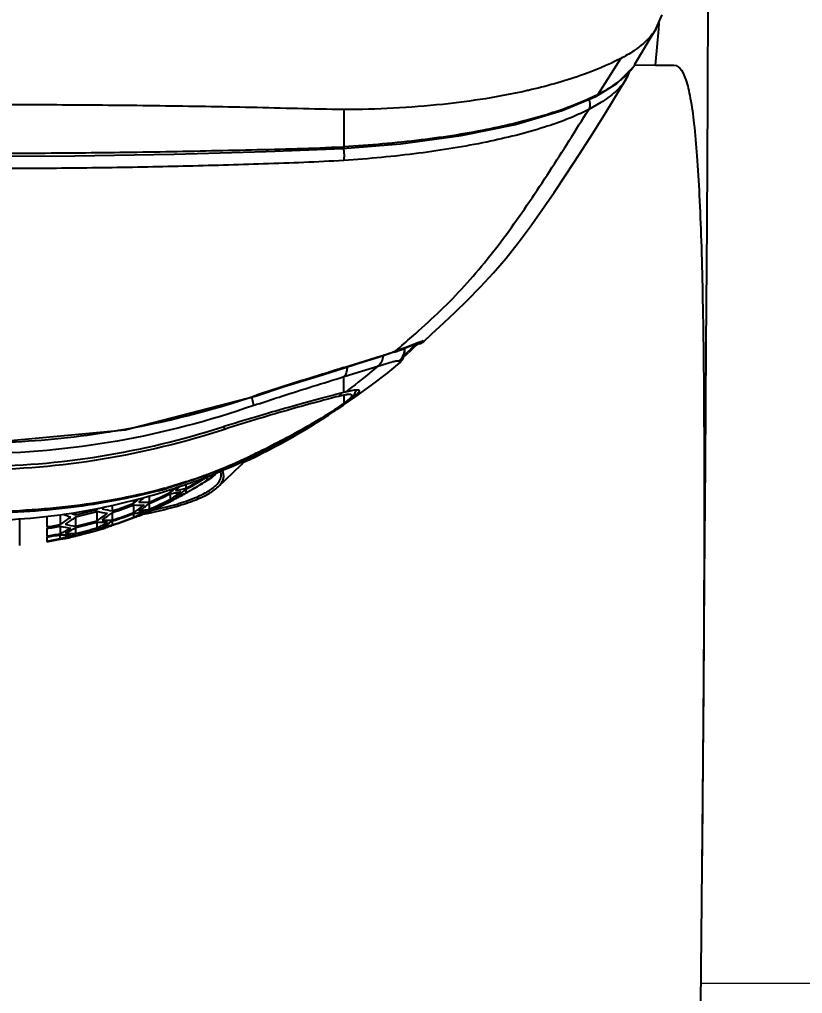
# Model space of a CAD drawing. Header units: millimetres. Extents: x 0 to 4679, y -4094 to -981.
# Drawn here: x 3109.45 to 3135.04, y -3033.3 to -3001.49 of the extents above; entities that cross this region are included whole.
import ezdxf

# ---------------------------------------------------------------- set-up
doc = ezdxf.new("R2010")
doc.units = ezdxf.units.MM
doc.layers.add('내부선 및 부속', color=4, linetype='Continuous')
doc.layers.add('치수선', color=7, linetype='Continuous')
doc.styles.add('____', font='')
doc.styles.add('맑은고딕_치수', font='malgun.ttf', dxfattribs={"height": 25})
doc.styles.get('____').set_extended_font_data('굴림')
doc.dimstyles.new('MSADIM', dxfattribs={"dimtxt": 33, "dimasz": 17, "dimexe": 10, "dimexo": 7.5, "dimgap": 10, "dimtad": 0, "dimtih": 1, "dimtoh": 1, "dimdec": 0, "dimzin": 1, "dimdsep": 46, "dimtxsty": '____', "dimcen": 11.25, "dimadec": 0, "dimazin": 0, "dimtfac": 1, "dimtdec": 0, "dimtix": 1, "dimtmove": 0, "dimatfit": 3, "dimfxl": 1, "dimtolj": 1, "dimtzin": 1, "dimarcsym": 0})
doc.dimstyles.new('계림치수_맑은고딕', dxfattribs={"dimtxt": 25, "dimasz": 20, "dimexe": 20, "dimexo": 0.0625, "dimgap": 10, "dimtad": 1, "dimdec": 0, "dimzin": 0, "dimdsep": 46, "dimtxsty": '맑은고딕_치수', "dimcen": 0.09, "dimadec": 0, "dimazin": 0, "dimtfac": 1, "dimtdec": 0, "dimtofl": 0, "dimtmove": 0, "dimatfit": 3, "dimfxl": 1, "dimtolj": 1, "dimtzin": 0, "dimarcsym": 0})

# ---------------------------------------------------------------- blocks, each defined once
blk = doc.blocks.new('*D9')
at = {"layer": '치수선', "color": 0, "lineweight": -2, "transparency": 16777216}
for p, q in [((2998.042, -3082.963), (2998.042, -2899.272)), ((3218.042, -3082.963), (3218.042, -2899.272)), ((3015.042, -2909.272), (3201.042, -2909.272))]:
    blk.add_line(p, q, dxfattribs=at)
at = {"layer": '치수선', "color": 0, "transparency": 16777216}
for points in [[(3015.042, -2906.438), (3015.042, -2912.105), (2998.042, -2909.272)], [(3201.042, -2906.438), (3201.042, -2912.105), (3218.042, -2909.272)]]:
    blk.add_solid(points, dxfattribs=at)
at = {"layer": '치수선', "color": 0, "transparency": 16777216, "insert": (3108.042, -2886.455), "char_height": 25, "attachment_point": 5, "style": '____'}
blk.add_mtext('\\A1;220', dxfattribs=at)
blk = doc.blocks.new('*D32')
at = {"layer": '치수선', "color": 0, "lineweight": -2, "transparency": 16777216}
for p, q in [((2757.987, -3028.022), (2757.987, -2821.2)), ((3458.042, -3028.022), (3458.042, -2821.2)), ((2777.987, -2841.2), (3438.042, -2841.2))]:
    blk.add_line(p, q, dxfattribs=at)
at = {"layer": '치수선', "color": 0, "transparency": 16777216}
for points in [[(2777.987, -2837.866), (2777.987, -2844.533), (2757.987, -2841.2)], [(3438.042, -2837.866), (3438.042, -2844.533), (3458.042, -2841.2)]]:
    blk.add_solid(points, dxfattribs=at)
at = {"layer": '치수선', "color": 0, "transparency": 16777216, "insert": (3108.014, -2818.283), "char_height": 25, "attachment_point": 5, "style": '맑은고딕_치수'}
blk.add_mtext('\\A1;700', dxfattribs=at)

msp = doc.modelspace()

# ---------------------------------------------------------------- linework, layer by layer
at = {"layer": '내부선 및 부속', "linetype": 'Continuous'}
for p, q in [((3131.946, -3004.018), (3131.967, -2999.774)), ((3130.253, -3001.798), (3130.456, -3001.336)), ((3130.349, -3001.591), (3130.332, -3001.801)), ((3130.067, -3002.11), (3130.256, -3001.794)), ((3130.332, -3001.801), (3130.232, -3002.977)), ((3129.76, -3002.624), (3130.067, -3002.11)), ((3129.567, -3002.948), (3129.76, -3002.624)), ((3128.369, -3003.928), (3129.105, -3002.761)), ((3129.538, -3002.973), (3130.234, -3002.977)), ((3129.557, -3002.965), (3129.567, -3002.948)), ((3130.521, -3002.979), (3130.835, -3002.981)), ((3128.97, -3003.574), (3129.485, -3003.065)), ((3129.242, -3003.483), (3129.335, -3003.306)), ((3129.379, -3003.198), (3129.299, -3003.395)), ((3129.335, -3003.306), (3129.383, -3003.166)), ((3128.286, -3003.998), (3128.97, -3003.574)), ((3129.055, -3003.804), (3129.273, -3003.442)), ((3129.273, -3003.442), (3129.246, -3003.485)), ((3126.082, -3003.801), (3126.059, -3003.806)), ((3127.191, -3004.463), (3128.287, -3003.999)), ((3128.287, -3003.998), (3128.286, -3003.998)), ((3128.367, -3003.926), (3128.309, -3003.984)), ((3128.612, -3004.526), (3129.055, -3003.804)), ((3128.449, -3004.202), (3128.055, -3004.426)), ((3131.922, -3008.155), (3131.946, -3004.018)), ((3120.053, -3004.427), (3120.053, -3005.641)), ((3125.662, -3004.912), (3127.191, -3004.463)), ((3128.174, -3005.224), (3128.612, -3004.526)), ((3123.883, -3005.274), (3125.662, -3004.912)), ((3121.904, -3005.543), (3123.883, -3005.274)), ((3127.745, -3005.893), (3128.174, -3005.224)), ((3120.019, -3005.699), (3121.904, -3005.543)), ((3111.266, -3005.938), (3114.504, -3005.884)), ((3114.504, -3005.884), (3117.517, -3005.802)), ((3117.517, -3005.802), (3120.019, -3005.699)), ((3120.017, -3005.643), (3120.053, -3005.641)), ((3127.328, -3006.532), (3127.745, -3005.893)), ((3108.041, -3005.956), (3111.266, -3005.938)), ((3126.923, -3007.138), (3127.328, -3006.532)), ((3126.528, -3007.712), (3126.923, -3007.138)), ((3126.14, -3008.258), (3126.528, -3007.712)), ((3125.751, -3008.78), (3126.14, -3008.258)), ((3131.897, -3012.15), (3131.922, -3008.155)), ((3125.353, -3009.281), (3125.751, -3008.78)), ((3124.943, -3009.761), (3125.353, -3009.281)), ((3124.52, -3010.215), (3124.943, -3009.761)), ((3124.09, -3010.648), (3124.52, -3010.215)), ((3123.686, -3011.042), (3124.09, -3010.648)), ((3123.315, -3011.396), (3123.686, -3011.042)), ((3122.932, -3011.754), (3123.315, -3011.396)), ((3122.278, -3011.846), (3122.4, -3011.737)), ((3122.664, -3012.002), (3122.932, -3011.754)), ((3121.692, -3012.346), (3121.945, -3012.269)), ((3121.748, -3012.311), (3122.024, -3012.21)), ((3121.839, -3012.29), (3121.972, -3012.24)), ((3121.945, -3012.269), (3122.039, -3012.254)), ((3121.972, -3012.24), (3122.09, -3012.196)), ((3122.024, -3012.21), (3122.054, -3012.199)), ((3122.041, -3012.256), (3122.041, -3012.214)), ((3122.044, -3012.254), (3122.045, -3012.241)), ((3122.045, -3012.241), (3122.046, -3012.233)), ((3122.046, -3012.212), (3122.046, -3012.223)), ((3122.046, -3012.216), (3122.046, -3012.223)), ((3122.046, -3012.29), (3122.046, -3012.237)), ((3122.054, -3012.199), (3122.249, -3012.124)), ((3122.09, -3012.196), (3122.28, -3012.124)), ((3122.28, -3012.124), (3122.353, -3012.096)), ((3122.353, -3012.096), (3122.411, -3012.075)), ((3122.402, -3012.079), (3122.428, -3012.084)), ((3122.411, -3012.075), (3122.454, -3012.061)), ((3122.428, -3012.084), (3122.496, -3012.082)), ((3122.454, -3012.061), (3122.48, -3012.053)), ((3122.48, -3012.053), (3122.484, -3012.051)), ((3122.496, -3012.082), (3122.559, -3012.067)), ((3122.559, -3012.067), (3122.615, -3012.039)), ((3122.615, -3012.039), (3122.663, -3012.002)), ((3122.649, -3011.985), (3122.664, -3012.002)), ((3122.664, -3012.002), (3122.664, -3012.002)), ((3131.87, -3016.005), (3131.897, -3012.15)), ((3120.053, -3012.852), (3121.27, -3012.475)), ((3120.512, -3012.722), (3121.222, -3012.501)), ((3121.222, -3012.501), (3121.688, -3012.345)), ((3121.688, -3012.344), (3121.839, -3012.29)), ((3121.688, -3012.345), (3121.748, -3012.312)), ((3121.688, -3012.345), (3121.688, -3012.345)), ((3121.878, -3012.7), (3121.964, -3012.6)), ((3121.964, -3012.6), (3122.023, -3012.474)), ((3122.023, -3012.474), (3122.046, -3012.328)), ((3122.046, -3012.328), (3122.046, -3012.29)), ((3122.192, -3012.339), (3122.167, -3012.362)), ((3119.211, -3013.131), (3120.012, -3012.88)), ((3120.053, -3012.854), (3120.011, -3012.867)), ((3120.012, -3012.879), (3120.512, -3012.722)), ((3120.012, -3012.88), (3120.053, -3012.854)), ((3120.012, -3012.88), (3120.012, -3012.88)), ((3120.094, -3013.138), (3121.167, -3012.807)), ((3121.489, -3013.024), (3121.878, -3012.7)), ((3118.07, -3013.486), (3119.211, -3013.131)), ((3120.053, -3013.15), (3120.094, -3013.138)), ((3120.053, -3013.659), (3120.053, -3013.151)), ((3120.961, -3013.433), (3121.489, -3013.024)), ((3117.194, -3013.772), (3118.07, -3013.486)), ((3120.449, -3013.8), (3120.961, -3013.433)), ((3112.905, -3014.884), (3117.195, -3013.773)), ((3117.115, -3014.092), (3117.041, -3013.814)), ((3117.195, -3013.773), (3117.196, -3013.756)), ((3120.053, -3013.756), (3119.874, -3013.795)), ((3120.063, -3013.657), (3120.053, -3013.659)), ((3120.053, -3013.755), (3120.053, -3013.871)), ((3120.053, -3013.871), (3120.053, -3014.024)), ((3120.06, -3014.058), (3120.449, -3013.8)), ((3120.081, -3013.653), (3120.063, -3013.657)), ((3120.119, -3013.643), (3120.081, -3013.653)), ((3120.119, -3013.643), (3120.403, -3013.586)), ((3120.18, -3013.931), (3120.259, -3013.866)), ((3120.259, -3013.866), (3120.323, -3013.807)), ((3120.323, -3013.807), (3120.378, -3013.747)), ((3120.378, -3013.747), (3120.425, -3013.678)), ((3120.425, -3013.678), (3120.462, -3013.581)), ((3119.757, -3014.225), (3119.868, -3014.153)), ((3119.77, -3014.246), (3119.882, -3014.176)), ((3119.83, -3014.216), (3120.018, -3014.089)), ((3119.855, -3014.161), (3119.868, -3014.153)), ((3119.866, -3014.154), (3119.855, -3014.161)), ((3119.866, -3014.154), (3119.971, -3014.083)), ((3119.882, -3014.176), (3119.967, -3014.122)), ((3119.967, -3014.122), (3120.053, -3014.066)), ((3119.971, -3014.083), (3120.084, -3014.003)), ((3120.053, -3014.046), (3120.046, -3014.051)), ((3120.053, -3014.025), (3120.053, -3014.046)), ((3120.053, -3014.047), (3120.053, -3014.063)), ((3120.084, -3014.003), (3120.18, -3013.931)), ((3119.735, -3014.28), (3119.83, -3014.216)), ((3116.132, -3014.777), (3116.153, -3014.872)), ((3108.135, -3015.328), (3112.905, -3014.884)), ((3115.942, -3016.75), (3116.693, -3016.032)), ((3116.693, -3016.032), (3116.829, -3015.882)), ((3131.842, -3019.734), (3131.87, -3016.005)), ((3115.586, -3016.532), (3115.586, -3016.422)), ((3115.746, -3016.357), (3115.757, -3016.352)), ((3115.76, -3016.423), (3115.77, -3016.416)), ((3115.847, -3016.351), (3115.77, -3016.416)), ((3115.912, -3016.285), (3115.847, -3016.351)), ((3115.909, -3016.28), (3115.921, -3016.274)), ((3116.104, -3016.267), (3116.083, -3016.218)), ((3114.924, -3016.574), (3114.263, -3016.776)), ((3114.897, -3016.795), (3114.897, -3016.657)), ((3115.751, -3016.43), (3115.76, -3016.423)), ((3113.697, -3017.248), (3113.697, -3017.036)), ((3114.263, -3016.776), (3114.254, -3016.779)), ((3114.254, -3016.78), (3114.263, -3016.776)), ((3114.254, -3016.78), (3114.264, -3016.777)), ((3114.386, -3016.972), (3114.395, -3016.971)), ((3114.388, -3016.929), (3114.388, -3016.836)), ((3114.388, -3017.154), (3114.388, -3016.972)), ((3114.724, -3017.017), (3114.72, -3017.019)), ((3114.895, -3016.941), (3114.895, -3016.826)), ((3114.897, -3016.826), (3114.91, -3016.819)), ((3112.497, -3017.532), (3112.497, -3017.346)), ((3113.188, -3017.286), (3113.188, -3017.182)), ((3113.188, -3017.588), (3113.188, -3017.34)), ((3113.695, -3017.291), (3113.713, -3017.284)), ((3113.697, -3017.475), (3113.697, -3017.291)), ((3114.386, -3017.225), (3114.386, -3017.174)), ((3114.388, -3017.174), (3114.394, -3017.172)), ((3114.557, -3017.111), (3114.562, -3017.109)), ((3110.788, -3017.977), (3110.788, -3017.649)), ((3111.297, -3017.665), (3111.297, -3017.584)), ((3111.988, -3017.857), (3111.988, -3017.548)), ((3112.497, -3017.834), (3112.497, -3017.586)), ((3113.186, -3017.743), (3113.186, -3017.62)), ((3113.354, -3017.694), (3113.363, -3017.691)), ((3113.534, -3017.632), (3113.55, -3017.629)), ((3113.695, -3017.551), (3113.682, -3017.557)), ((3113.695, -3017.551), (3113.695, -3017.496)), ((3113.718, -3017.541), (3113.695, -3017.551)), ((3113.697, -3017.496), (3113.705, -3017.492)), ((3113.701, -3017.599), (3113.715, -3017.596)), ((3113.715, -3017.596), (3113.729, -3017.593)), ((3109.451, -3017.789), (3109.451, -3018.668)), ((3110.341, -3017.699), (3110.341, -3018.057)), ((3111.297, -3018.036), (3111.297, -3017.728)), ((3111.988, -3018.087), (3111.988, -3017.9)), ((3112.495, -3017.991), (3112.495, -3017.866)), ((3112.497, -3017.866), (3112.507, -3017.863)), ((3110.341, -3018.109), (3110.341, -3018.358)), ((3110.786, -3018.44), (3110.786, -3018.311)), ((3110.788, -3018.279), (3110.788, -3018.03)), ((3111.295, -3018.079), (3111.307, -3018.077)), ((3111.295, -3018.356), (3111.295, -3018.289)), ((3111.297, -3018.268), (3111.297, -3018.079)), ((3111.297, -3018.289), (3111.302, -3018.288)), ((3111.986, -3018.174), (3111.986, -3018.108)), ((3112.159, -3018.116), (3112.153, -3018.119)), ((3112.154, -3018.124), (3112.173, -3018.118)), ((3112.174, -3018.111), (3112.159, -3018.116)), ((3112.324, -3018.068), (3112.337, -3018.063)), ((3110.341, -3018.39), (3110.341, -3018.52)), ((3110.341, -3018.391), (3110.347, -3018.39)), ((3110.341, -3018.532), (3110.341, -3018.55)), ((3110.786, -3018.458), (3110.786, -3018.452)), ((3110.959, -3018.383), (3110.942, -3018.389)), ((3110.953, -3018.429), (3110.959, -3018.428)), ((3110.959, -3018.431), (3110.953, -3018.432)), ((3111.132, -3018.395), (3111.103, -3018.402)), ((3111.131, -3018.388), (3111.123, -3018.389)), ((3111.124, -3018.397), (3111.132, -3018.395)), ((3111.313, -3018.352), (3111.295, -3018.356)), ((3131.812, -3023.348), (3131.842, -3019.734)), ((3131.782, -3026.861), (3131.812, -3023.348)), ((3131.75, -3030.286), (3131.782, -3026.861)), ((3131.717, -3033.628), (3131.75, -3030.286))]:
    msp.add_line(p, q, dxfattribs=at)
at = {"layer": '내부선 및 부속', "linetype": 'Continuous', "lineweight": 18}
msp.add_line((3408.042, -3032.963), (3131.724, -3032.963), dxfattribs=at)
at = {"layer": '내부선 및 부속', "linetype": 'Continuous'}
for centre, radius, start, end in [((3131.288, -2877.834), 125.148, 269.51744, 269.64878), ((3127.18, -3001.07), 3.066, 308.7021, 310.4737), ((3128.321, -3002.892), 1.099, 329.9942, 332.745), ((3125.36, -2998.134), 6.528, 296.6339, 297.4434), ((3128.182, -3003.799), 0.224, 297.7802, 304.5725), ((3083.277, -2968.068), 58.631, 311.00707, 311.69694), ((3121.564, -3012.244), 0.482, 350.1491, 358.6121), ((3113.655, -3003.685), 12.125, 314.7057, 316.359), ((3108.047, -2996.963), 20.893, 312.6144, 313.5346), ((3108.037, -2996.953), 20.907, 313.5345, 313.7369), ((3116.288, -2997.065), 16.195, 287.9168, 289.4858), ((3116.867, -2998.724), 14.438, 289.5127, 289.7573), ((3112.512, -3002.536), 13.745, 313.9441, 314.303), ((3108.065, -2996.983), 20.866, 312.097, 312.332), ((3112.704, -3002.733), 13.471, 314.3032, 314.5606), ((3108.06, -2996.978), 20.873, 312.332, 312.518), ((3112.851, -3002.882), 13.261, 314.5608, 314.7375), ((3119.543, -3012.84), 0.625, 354.9963, 1.4051), ((3107.621, -2985.535), 29.802, 279.7876, 288.7412), ((3108.041, -2996.962), 20.897, 294.7027, 304.5993), ((3131.339, -3055.192), 43.492, 108.8545, 109.0889), ((3114.583, -3006.378), 9.4, 303.4581, 304.1103), ((3112.166, -3002.369), 14.091, 302.6936, 303.234), ((3115.58, -3007.848), 7.624, 304.2198, 304.7555), ((3113.663, -3004.643), 11.368, 303.2062, 304.158), ((3116.584, -3009.293), 5.864, 304.7468, 306.0309), ((3117.447, -3010.488), 4.391, 306.0978, 306.4063), ((3116.144, -3008.272), 6.974, 304.0863, 305.1839), ((3107.514, -2995.934), 22.042, 294.8849, 303.0255), ((3108.049, -2996.778), 21.044, 301.8626, 303.7691), ((3109.071, -2998.165), 19.323, 303.493, 303.6498), ((3107.82, -2986.605), 28.713, 278.9628, 279.7584), ((3108.057, -2996.495), 21.224, 293.1948, 294.8797), ((3108.106, -2996.615), 21.095, 292.2823, 293.1995), ((3107.589, -2995.772), 22.136, 287.604, 292.3411), ((3108.122, -3004.418), 14.11, 298.6968, 301.7947), ((3108.122, -3004.462), 14.098, 298.782, 301.9737), ((3108.969, -2998.815), 18.732, 289.6725, 290.9184), ((3114.427, -3013.357), 3.277, 290.7487, 293.7289), ((3112.26, -3011.81), 5.776, 305.8139, 309.2124), ((3108.405, -2997.346), 20.305, 290.9255, 292.2838), ((3114.377, -3013.244), 3.401, 293.9367, 296.7797), ((3109.875, -3011.507), 7.113, 311.0946, 312.7863), ((3109.6, -3000.569), 16.867, 288.3994, 289.6628), ((3108.124, -3004.719), 13.972, 299.2258, 302.2781), ((3108.125, -3004.764), 13.94, 299.3143, 302.3682), ((3112.504, -3012.141), 5.365, 305.0636, 305.7685), ((3113.631, -3013.245), 3.83, 300.7178, 302.3913), ((3114.763, -3015.108), 1.651, 303.8494, 305.4659), ((3114.862, -3015.246), 1.481, 305.4646, 307.2023), ((3113.81, -3013.196), 3.771, 300.9694, 301.0937), ((3108.086, -3004.203), 14.2, 293.2734, 295.5487), ((3108.088, -3004.25), 14.196, 293.3429, 296.3376), ((3110.405, -3003.488), 13.862, 285.0103, 286.1177), ((3107.703, -2996.128), 21.762, 286.8734, 287.2598), ((3107.672, -2996.028), 21.866, 287.2597, 287.6008), ((3109.544, -2999.711), 17.706, 285.228, 285.4261), ((3108.095, -3004.222), 14.179, 295.5491, 296.3463), ((3109.71, -3011.552), 7.126, 311.0213, 312.3152), ((3111.211, -3012.497), 5.637, 304.3005, 306.0694), ((3113.922, -3013.878), 3.129, 278.7001, 281.905), ((3109.566, -3011.392), 7.342, 312.3109, 312.7364), ((3111.098, -3012.341), 5.831, 306.0622, 306.5275), ((3114.082, -3013.796), 3.108, 278.6695, 281.8626), ((3111.368, -3012.42), 5.645, 304.318, 306.5682), ((3113.453, -3013.912), 3.355, 289.0895, 292.1739), ((3113.251, -3013.882), 3.483, 292.1075, 295.1618), ((3113.915, -3013.844), 3.163, 281.9071, 284.9796), ((3110.942, -3012.133), 6.09, 306.5422, 308.4897), ((3112.212, -3012.87), 4.867, 300.4434, 301.1842), ((3112.53, -3013.059), 4.553, 298.2043, 298.9894), ((3114.075, -3013.761), 3.144, 281.8655, 285.1626), ((3113.409, -3013.804), 3.472, 292.2635, 295.3439), ((3111.217, -3012.213), 5.902, 306.5497, 306.8735), ((3112.452, -3012.919), 4.713, 298.9937, 301.2536), ((3111.103, -3012.063), 6.09, 306.8805, 308.533), ((3108.115, -3004.702), 13.992, 298.986, 299.2263), ((3108.115, -3004.746), 13.96, 299.0656, 299.3148), ((3108.065, -3004.048), 14.244, 288.1205, 291.0705), ((3108.065, -3004.006), 14.234, 288.1415, 291.0942), ((3113.351, -3014.105), 3.239, 267.0774, 273.2065), ((3108.504, -3011.782), 7.228, 310.3954, 311.554), ((3108.353, -3011.611), 7.455, 311.5515, 312.2036), ((3108.639, -3011.72), 7.264, 310.4354, 312.3959), ((3113.512, -3014.033), 3.22, 267.1228, 273.2869), ((3109.71, -3012.415), 6.234, 305.8206, 307.8172), ((3109.873, -3012.374), 6.228, 306.3925, 307.8599), ((3108.088, -3004.501), 14.134, 293.3791, 296.4676), ((3108.088, -3004.545), 14.113, 293.4499, 296.5098), ((3108.09, -3004.804), 13.926, 293.8375, 296.8808), ((3112.457, -3013.318), 4.357, 296.2774, 296.5961), ((3113.294, -3013.987), 3.37, 289.0568, 292.0129), ((3112.437, -3013.279), 4.401, 296.5964, 297.1052), ((3112.376, -3013.161), 4.534, 297.1122, 299.0154), ((3112.281, -3012.989), 4.73, 299.0125, 300.4466), ((3112.376, -3013.737), 4.186, 248.8494, 252.7134), ((3112.514, -3013.755), 4.095, 250.2374, 252.7034), ((3108.051, -3003.859), 14.243, 283.165, 286.0372), ((3108.051, -3003.818), 14.222, 283.1918, 286.0687), ((3112.812, -3014.033), 3.611, 256.7743, 262.3639), ((3107.33, -3011.933), 7.247, 309.9981, 310.6231), ((3108.505, -3012.602), 6.304, 304.8862, 307.3797), ((3107.484, -3011.909), 7.258, 310.0092, 310.8711), ((3112.967, -3014.009), 3.554, 256.7251, 262.4037), ((3108.874, -3012.867), 5.948, 303.4284, 306.0873), ((3108.634, -3012.535), 6.358, 306.066, 307.3908), ((3108.065, -3004.297), 14.244, 288.1278, 291.078), ((3108.065, -3004.34), 14.234, 288.1831, 291.0942), ((3109.97, -3012.775), 5.79, 303.7682, 305.3571), ((3112.141, -3014.48), 3.435, 287.7464, 290.6911), ((3112.775, -3014.43), 3.216, 277.4612, 280.5107), ((3111.122, -3013.512), 4.707, 296.7008, 298.1152), ((3109.867, -3012.629), 5.968, 305.3514, 305.8054), ((3111.077, -3013.427), 4.804, 298.1113, 298.3639), ((3110.139, -3012.742), 5.774, 303.7902, 305.8574), ((3112.929, -3014.341), 3.227, 277.5143, 280.5638), ((3111.322, -3013.521), 4.629, 295.982, 298.3948), ((3112.306, -3014.434), 3.412, 287.8211, 289.9297), ((3111.053, -3013.383), 4.854, 298.3644, 298.9316), ((3112.77, -3014.405), 3.241, 280.513, 283.5975), ((3112.111, -3014.401), 3.52, 290.8314, 292.7397), ((3110.982, -3013.255), 5, 298.9375, 300.6655), ((3112.29, -3014.39), 3.459, 289.9274, 290.9179), ((3110.453, -3001.703), 16.224, 280.7981, 280.9475), ((3112.924, -3014.316), 3.253, 280.5663, 283.7509), ((3109.988, -3012.529), 6.035, 305.8425, 306.3876), ((3111.239, -3013.363), 4.808, 298.3775, 298.6842), ((3112.281, -3014.367), 3.484, 290.9174, 291.4286), ((3111.168, -3013.235), 4.954, 298.6927, 300.6938), ((3110.585, -3002.379), 15.536, 281.0026, 281.5708), ((3112.262, -3014.318), 3.536, 291.433, 293.6736), ((3108.044, -3003.93), 14.313, 279.2347, 281.0497), ((3107.515, -3012.982), 5.972, 303.228, 304.5487), ((3107.286, -3012.652), 6.374, 304.5698, 307.124), ((3107.642, -3012.918), 6.041, 303.2154, 305.93), ((3111.8, -3014.41), 3.661, 256.5809, 262.0973), ((3107.404, -3012.585), 6.449, 305.9069, 307.111), ((3108.051, -3004.105), 14.304, 283.115, 285.9742), ((3108.051, -3004.148), 14.304, 283.1556, 285.967), ((3112.187, -3014.554), 3.352, 266.559, 272.481), ((3108.737, -3012.932), 5.901, 303.4239, 304.867), ((3109.84, -3013.662), 4.919, 297.772, 298.1407), ((3112.35, -3014.498), 3.34, 266.5717, 272.5159), ((3110.068, -3013.738), 4.79, 295.7762, 298.0917), ((3109.749, -3013.495), 5.11, 298.1565, 300.3734), ((3109.982, -3013.574), 4.974, 298.0761, 298.5021), ((3111.762, -3014.767), 3.306, 279.8407, 282.8066), ((3110.93, -3014.159), 4.15, 289.8207, 292.1838), ((3109.912, -3013.447), 5.119, 298.5088, 300.323), ((3108.065, -3004.594), 14.11, 288.2966, 291.2783), ((3108.065, -3004.638), 14.079, 288.3464, 291.3359), ((3111.176, -3013.619), 4.588, 295.9806, 296.6977), ((3108.044, -3003.972), 14.324, 279.228, 281.0345), ((3108.044, -3004.22), 14.324, 279.228, 281.0416), ((3108.045, -3004.264), 14.313, 279.2567, 281.0497), ((3111.644, -3014.419), 3.712, 256.6389, 262.0795), ((3108.665, -3013.877), 4.886, 295.748, 297.5338), ((3111.014, -3014.919), 3.4, 266.1889, 271.9992), ((3108.604, -3013.758), 5.02, 297.5279, 297.9918), ((3108.835, -3013.87), 4.875, 295.7145, 297.9854), ((3111.175, -3014.852), 3.418, 266.2427, 272.0509), ((3109.51, -3014.335), 4.3, 289.697, 292.1695), ((3108.51, -3013.586), 5.216, 298.0066, 300.1747), ((3108.747, -3013.701), 5.066, 297.9707, 298.4974), ((3109.679, -3014.313), 4.293, 289.9518, 292.1341), ((3108.678, -3013.575), 5.209, 298.5028, 300.1575), ((3108.051, -3004.399), 14.243, 283.1721, 286.0444), ((3108.051, -3004.443), 14.222, 283.213, 286.0687), ((3108.052, -3004.7), 14.036, 283.4345, 286.2787), ((3110.847, -3014.454), 3.89, 287.0225, 287.3438), ((3109.902, -3013.782), 4.784, 295.8448, 297.7792), ((3111.603, -3014.837), 3.295, 276.7605, 279.6547), ((3110.821, -3014.37), 3.978, 287.351, 289.5642), ((3111.766, -3014.788), 3.286, 276.7237, 279.7716), ((3111.142, -3014.836), 3.441, 287.1191, 287.4452), ((3111.599, -3014.817), 3.315, 279.744, 282.7727), ((3110.995, -3014.34), 3.957, 287.3124, 289.6182), ((3110.753, -3014.184), 4.176, 289.8792, 292.2138), ((3108.045, -3004.517), 14.19, 279.3143, 281.1383), ((3108.045, -3004.561), 14.159, 279.335, 281.1704), ((3108.046, -3004.825), 13.905, 279.5015, 281.3642), ((3109.579, -3014.529), 4.093, 287.1472, 289.4518), ((3110.417, -3015.132), 3.341, 276.3648, 279.2219), ((3110.33, -3014.964), 3.523, 277.4744, 280.1875), ((3109.75, -3014.51), 4.084, 287.0948, 289.6585), ((3110.582, -3015.097), 3.336, 276.3408, 279.3229), ((3110.415, -3015.117), 3.356, 279.3361, 281.8232), ((3110.311, -3014.855), 3.633, 280.283, 282.5871), ((3110.412, -3015.103), 3.369, 281.8221, 282.1886), ((3109.715, -3014.409), 4.19, 289.6491, 289.944), ((3110.579, -3015.079), 3.354, 279.4709, 282.3265)]:
    msp.add_arc(centre, radius, start, end, dxfattribs=at)
for points, knots in [([(3130.256, -3001.795), (3130.221, -3001.852), (3130.05, -3002.097), (3129.823, -3002.298), (3129.636, -3002.434)], [0, 0, 0, 0, 0.225322, 1, 1, 1, 1]), ([(3129.636, -3002.434), (3129.596, -3002.463), (3129.426, -3002.582), (3129.246, -3002.687), (3129.105, -3002.761)], [0, 0, 0, 0, 0.235269, 1, 1, 1, 1]), ([(3129.105, -3002.761), (3128.68, -3002.982), (3127.687, -3003.385), (3126.656, -3003.67), (3126.082, -3003.801)], [0, 0, 0, 0, 0.448622, 1, 1, 1, 1]), ([(3129.17, -3003.402), (3129.211, -3003.368), (3129.355, -3003.237), (3129.485, -3003.087), (3129.557, -3002.965)], [0, 0, 0, 0, 0.274073, 1, 1, 1, 1]), ([(3130.835, -3002.981), (3131.041, -3002.986), (3131.21, -3003.365), (3131.312, -3003.74), (3131.412, -3004.221), (3131.509, -3004.955), (3131.602, -3006.014), (3131.677, -3007.29), (3131.735, -3008.78), (3131.795, -3011.162), (3131.829, -3014.586), (3131.829, -3019.16), (3131.799, -3024.261), (3131.768, -3027.823), (3131.75, -3029.67)], [0, 0, 0, 0, 0.023047, 0.033426, 0.045873, 0.077053, 0.116594, 0.164313, 0.219902, 0.283032, 0.430394, 0.602239, 0.793763, 1, 1, 1, 1]), ([(3128.369, -3003.928), (3128.439, -3003.891), (3128.692, -3003.753), (3128.934, -3003.594), (3129.097, -3003.463)], [0, 0, 0, 0, 0.272852, 1, 1, 1, 1]), ([(3129.247, -3003.485), (3129.16, -3003.622), (3128.909, -3003.887), (3128.616, -3004.097), (3128.449, -3004.202)], [0, 0, 0, 0, 0.450161, 1, 1, 1, 1]), ([(3126.059, -3003.806), (3125.145, -3004.015), (3123.149, -3004.325), (3121.132, -3004.428), (3120.053, -3004.427)], [0, 0, 0, 0, 0.464821, 1, 1, 1, 1]), ([(3128.287, -3003.97), (3127.807, -3004.21), (3126.676, -3004.631), (3124.761, -3005.104), (3122.507, -3005.458), (3120.897, -3005.595), (3120.053, -3005.641)], [0, 0, 0, 0, 0.190451, 0.426582, 0.699776, 1, 1, 1, 1]), ([(3120.053, -3004.427), (3119.045, -3004.415), (3117.041, -3004.355), (3114.038, -3004.307), (3111.042, -3004.277), (3109.042, -3004.272), (3108.041, -3004.272)], [0, 0, 0, 0, 0.251756, 0.500644, 0.7501, 1, 1, 1, 1]), ([(3128.055, -3004.426), (3128.087, -3004.381), (3128.12, -3004.263), (3128.087, -3004.147), (3128.057, -3004.096)], [0, 0, 0, 0, 0.482399, 1, 1, 1, 1]), ([(3128.056, -3004.426), (3127.594, -3004.664), (3126.494, -3005.075), (3124.631, -3005.537), (3122.438, -3005.89), (3120.872, -3006.037), (3120.053, -3006.09)], [0, 0, 0, 0, 0.189632, 0.426428, 0.700256, 1, 1, 1, 1]), ([(3122.4, -3011.737), (3122.674, -3011.492), (3123.225, -3010.995), (3124.008, -3010.19), (3124.746, -3009.32), (3125.689, -3008.084), (3126.791, -3006.446), (3127.631, -3005.101), (3128.056, -3004.426)], [0, 0, 0, 0, 0.118948, 0.239619, 0.362592, 0.487514, 0.742062, 1, 1, 1, 1]), ([(3108.041, -3005.855), (3109.043, -3005.855), (3111.045, -3005.846), (3114.043, -3005.81), (3117.033, -3005.741), (3119.024, -3005.696), (3120.017, -3005.643)], [0, 0, 0, 0, 0.250863, 0.501293, 0.750882, 1, 1, 1, 1]), ([(3120.053, -3005.641), (3120.05, -3005.655), (3120.044, -3005.677), (3120.027, -3005.698), (3120.019, -3005.699)], [0, 0, 0, 0, 0.643886, 1, 1, 1, 1]), ([(3120.053, -3006.09), (3120.069, -3006.031), (3120.074, -3005.896), (3120.061, -3005.763), (3120.046, -3005.693)], [0, 0, 0, 0, 0.462833, 1, 1, 1, 1]), ([(3120.053, -3006.09), (3119.18, -3006.144), (3117.428, -3006.209), (3114.795, -3006.286), (3112.15, -3006.335), (3108.612, -3006.368), (3104.196, -3006.35), (3100.665, -3006.272), (3098.906, -3006.214)], [0, 0, 0, 0, 0.124053, 0.248537, 0.373698, 0.499213, 0.750329, 1, 1, 1, 1]), ([(3122.039, -3012.254), (3122.039, -3012.254), (3122.04, -3012.254), (3122.04, -3012.254), (3122.041, -3012.254)], [0, 0, 0, 0, 0.513546, 1, 1, 1, 1]), ([(3122.041, -3012.254), (3122.041, -3012.254), (3122.042, -3012.255), (3122.042, -3012.255), (3122.043, -3012.255)], [0, 0, 0, 0, 0.515288, 1, 1, 1, 1]), ([(3122.043, -3012.255), (3122.043, -3012.255), (3122.043, -3012.255), (3122.043, -3012.255), (3122.044, -3012.256)], [0, 0, 0, 0, 0.509642, 1, 1, 1, 1]), ([(3122.249, -3012.124), (3122.303, -3012.103), (3122.397, -3012.067), (3122.517, -3012.022), (3122.593, -3011.993), (3122.631, -3011.983), (3122.646, -3011.982), (3122.649, -3011.985)], [0, 0, 0, 0, 0.406201, 0.708168, 0.911012, 0.970297, 1, 1, 1, 1]), ([(3121.167, -3012.806), (3121.219, -3012.768), (3121.306, -3012.66), (3121.342, -3012.528), (3121.346, -3012.46)], [0, 0, 0, 0, 0.485756, 1, 1, 1, 1]), ([(3121.849, -3012.641), (3121.899, -3012.603), (3121.983, -3012.507), (3122.028, -3012.388), (3122.039, -3012.326)], [0, 0, 0, 0, 0.499992, 1, 1, 1, 1]), ([(3120.011, -3012.867), (3119.793, -3012.936), (3118.853, -3013.228), (3117.912, -3013.515), (3117.196, -3013.756)], [0, 0, 0, 0, 0.232264, 1, 1, 1, 1]), ([(3120.054, -3013.151), (3120.07, -3013.137), (3120.133, -3013.065), (3120.159, -3012.968), (3120.166, -3012.895)], [0, 0, 0, 0, 0.22311, 1, 1, 1, 1]), ([(3121.167, -3012.806), (3121.08, -3012.878), (3120.736, -3013.163), (3120.386, -3013.441), (3120.119, -3013.643)], [0, 0, 0, 0, 0.250993, 1, 1, 1, 1]), ([(3121.167, -3012.806), (3121.258, -3012.778), (3121.42, -3012.728), (3121.626, -3012.666), (3121.756, -3012.633), (3121.823, -3012.628), (3121.845, -3012.635), (3121.849, -3012.641)], [0, 0, 0, 0, 0.405386, 0.713043, 0.912219, 0.968106, 1, 1, 1, 1]), ([(3121.849, -3012.641), (3121.852, -3012.65), (3121.859, -3012.668), (3121.863, -3012.684), (3121.874, -3012.703), (3121.878, -3012.7)], [0, 0, 0, 0, 0.447833, 0.769307, 1, 1, 1, 1]), ([(3117.283, -3014.034), (3117.532, -3013.949), (3118.452, -3013.644), (3119.379, -3013.361), (3120.054, -3013.151)], [0, 0, 0, 0, 0.270861, 1, 1, 1, 1]), ([(3098.887, -3013.756), (3101.022, -3014.478), (3104.368, -3015.222), (3108.9, -3015.365), (3111.169, -3015.145), (3112.293, -3014.967)], [0, 0, 0, 0, 0.497962, 0.748492, 1, 1, 1, 1]), ([(3116.06, -3014.799), (3116.464, -3014.67), (3117.239, -3014.434), (3118.334, -3014.119), (3119.262, -3013.868), (3119.815, -3013.717), (3120.053, -3013.659)], [0, 0, 0, 0, 0.305631, 0.58584, 0.822969, 1, 1, 1, 1]), ([(3119.874, -3013.795), (3119.773, -3013.82), (3119.551, -3013.878), (3119.035, -3014.017), (3118.272, -3014.227), (3117.253, -3014.525), (3116.529, -3014.75), (3116.153, -3014.872)], [0, 0, 0, 0, 0.080519, 0.177502, 0.413631, 0.693482, 1, 1, 1, 1]), ([(3119.874, -3013.795), (3119.885, -3013.788), (3119.927, -3013.759), (3119.958, -3013.715), (3119.974, -3013.68)], [0, 0, 0, 0, 0.248766, 1, 1, 1, 1]), ([(3120.053, -3014.024), (3120.093, -3013.995), (3120.16, -3013.943), (3120.243, -3013.871), (3120.292, -3013.82), (3120.311, -3013.786), (3120.316, -3013.767), (3120.311, -3013.75), (3120.295, -3013.74), (3120.273, -3013.734), (3120.244, -3013.732), (3120.206, -3013.733), (3120.142, -3013.74), (3120.09, -3013.749), (3120.053, -3013.755)], [0, 0, 0, 0, 0.224414, 0.392784, 0.507199, 0.545496, 0.573475, 0.596119, 0.621396, 0.655287, 0.70045, 0.757859, 0.827552, 1, 1, 1, 1]), ([(3120.56, -3013.613), (3120.56, -3013.621), (3120.553, -3013.64), (3120.52, -3013.685), (3120.446, -3013.756), (3120.322, -3013.857), (3120.221, -3013.93), (3120.162, -3013.971)], [0, 0, 0, 0, 0.044161, 0.10902, 0.309127, 0.606103, 1, 1, 1, 1]), ([(3120.403, -3013.586), (3120.425, -3013.583), (3120.465, -3013.579), (3120.514, -3013.58), (3120.55, -3013.587), (3120.56, -3013.605), (3120.56, -3013.613)], [0, 0, 0, 0, 0.397061, 0.683875, 0.868832, 1, 1, 1, 1]), ([(3117.115, -3014.092), (3115.662, -3014.595), (3112.669, -3015.382), (3109.584, -3015.663), (3108.041, -3015.664)], [0, 0, 0, 0, 0.49923, 1, 1, 1, 1]), ([(3119.777, -3014.228), (3119.412, -3014.462), (3118.587, -3014.95), (3117.251, -3015.656), (3115.782, -3016.304), (3114.76, -3016.659), (3114.253, -3016.805)], [0, 0, 0, 0, 0.213021, 0.470079, 0.740976, 1, 1, 1, 1]), ([(3116.003, -3016.246), (3116.751, -3015.939), (3118.024, -3015.332), (3119.234, -3014.611), (3119.734, -3014.28)], [0, 0, 0, 0, 0.574029, 1, 1, 1, 1]), ([(3119.766, -3014.221), (3119.589, -3014.338), (3119.191, -3014.586), (3118.536, -3014.963), (3117.79, -3015.362), (3117.261, -3015.622), (3116.986, -3015.75)], [0, 0, 0, 0, 0.200339, 0.44312, 0.713703, 1, 1, 1, 1]), ([(3108.041, -3016.075), (3109.4, -3016.075), (3112.119, -3015.855), (3114.768, -3015.211), (3116.06, -3014.799)], [0, 0, 0, 0, 0.50023, 1, 1, 1, 1]), ([(3116.153, -3014.872), (3114.849, -3015.297), (3112.172, -3015.957), (3109.422, -3016.19), (3108.048, -3016.19)], [0, 0, 0, 0, 0.499385, 1, 1, 1, 1]), ([(3116.812, -3015.892), (3116.804, -3015.904), (3116.769, -3015.954), (3116.727, -3016), (3116.693, -3016.032)], [0, 0, 0, 0, 0.234126, 1, 1, 1, 1]), ([(3115.876, -3016.695), (3115.925, -3016.645), (3116.006, -3016.544), (3116.041, -3016.416), (3116.041, -3016.358)], [0, 0, 0, 0, 0.544754, 1, 1, 1, 1]), ([(3115.942, -3016.75), (3115.98, -3016.713), (3116.046, -3016.64), (3116.112, -3016.516), (3116.134, -3016.388), (3116.118, -3016.305), (3116.104, -3016.267)], [0, 0, 0, 0, 0.292695, 0.5438, 0.771448, 1, 1, 1, 1]), ([(3116.042, -3016.358), (3116.042, -3016.348), (3116.04, -3016.307), (3116.029, -3016.267), (3116.018, -3016.238)], [0, 0, 0, 0, 0.242164, 1, 1, 1, 1]), ([(3113.805, -3017.511), (3114.047, -3017.459), (3114.49, -3017.351), (3115.083, -3017.158), (3115.489, -3016.975), (3115.737, -3016.817), (3115.834, -3016.736), (3115.876, -3016.695)], [0, 0, 0, 0, 0.330351, 0.608406, 0.831262, 0.922127, 1, 1, 1, 1]), ([(3114.195, -3016.795), (3113.724, -3016.923), (3112.747, -3017.147), (3111.233, -3017.386), (3109.654, -3017.533), (3108.042, -3017.585), (3106.43, -3017.533), (3104.851, -3017.384), (3103.337, -3017.146), (3102.359, -3016.923), (3101.888, -3016.795)], [0, 0, 0, 0, 0.117774, 0.241504, 0.36956, 0.499971, 0.630371, 0.758425, 0.882197, 1, 1, 1, 1]), ([(3113.995, -3016.877), (3113.058, -3017.128), (3111.08, -3017.492), (3109.075, -3017.614), (3108.041, -3017.614)], [0, 0, 0, 0, 0.484085, 1, 1, 1, 1]), ([(3108.041, -3017.845), (3109.089, -3017.845), (3111.112, -3017.69), (3113.088, -3017.235), (3114.019, -3016.953)], [0, 0, 0, 0, 0.518308, 1, 1, 1, 1]), ([(3113.729, -3017.593), (3113.985, -3017.54), (3114.454, -3017.431), (3115.084, -3017.233), (3115.576, -3017.019), (3115.843, -3016.844), (3115.942, -3016.75)], [0, 0, 0, 0, 0.327485, 0.604417, 0.828081, 1, 1, 1, 1])]:
    msp.add_open_spline(points, degree=3, knots=knots, dxfattribs=at)
for points in [[(3122.526, -3012.048), (3122.571, -3012.037), (3122.614, -3012.014), (3122.649, -3011.985)], [(3113.188, -3017.62), (3113.189, -3017.619), (3113.191, -3017.619), (3113.193, -3017.619)], [(3111.988, -3018.109), (3111.989, -3018.109), (3111.99, -3018.109), (3111.991, -3018.109)], [(3112.154, -3018.124), (3112.153, -3018.124), (3112.152, -3018.124), (3112.151, -3018.125)], [(3112.156, -3018.085), (3112.157, -3018.085), (3112.159, -3018.084), (3112.16, -3018.084)], [(3112.327, -3018.025), (3112.326, -3018.025), (3112.325, -3018.025), (3112.324, -3018.026)], [(3110.789, -3018.457), (3110.788, -3018.457), (3110.787, -3018.457), (3110.786, -3018.458)]]:
    msp.add_open_spline(points, degree=3, dxfattribs=at)

# ---------------------------------------------------------------- dimensions: what is measured, and where the dimension line sits
at = {"layer": '치수선'}
dim = msp.add_linear_dim(base=(3458.042, -2841.2), p1=(2757.987, -3028.085), p2=(3458.042, -3028.085), dimstyle='계림치수_맑은고딕', dxfattribs=at)
dim.commit()
dim.dimension.update_dxf_attribs({"geometry": '*D32', "text_midpoint": (3108.014, -2818.283)})
dim = msp.add_linear_dim(base=(3218.042, -2909.272), p1=(2998.042, -3090.463), p2=(3218.042, -3090.463), dimstyle='MSADIM', override={"dimtxt": 25, "dimtad": 1, "dimtih": 0, "dimtoh": 0}, dxfattribs=at)
dim.commit()
dim.dimension.update_dxf_attribs({"geometry": '*D9', "text_midpoint": (3108.042, -2886.455)})

doc.saveas('drawing.dxf')
